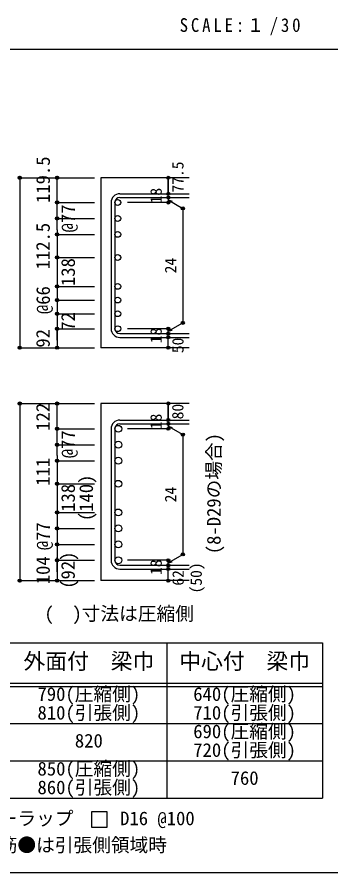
# Model space of a CAD drawing. Units: millimetres at full size, sheet at 1:30; details may follow other scales. Extents: x -5973 to 5954, y -4195 to 4201.
# Drawn here: x 2140 to 3650, y -4195 to -67 of the extents above; entities that cross this region are included whole.
import ezdxf
from ezdxf.enums import TextEntityAlignment as Align

# ---------------------------------------------------------------- set-up
doc = ezdxf.new("R2010")
doc.units = ezdxf.units.MM
doc.header["$LTSCALE"] = 30
doc.header["$PDMODE"] = 32
doc.header["$PDSIZE"] = 15
for name, color, linetype in [('0-1_躯体線', 2, 'Continuous'), ('0-5_基礎梁筋', 7, 'Continuous'), ('0-6_スタラップ筋', 7, 'Continuous'), ('0-7_文字', 4, 'Continuous'), ('0-D_寸法', 4, 'Continuous'), ('6-7_文字', 7, 'Continuous'), ('6-E_枠', 7, 'Continuous'), ('F-0_枠', 6, 'Continuous')]:
    doc.layers.add(name, color=color, linetype=linetype)
doc.styles.add('ＭＳ ゴシック', font='')
doc.styles.get('ＭＳ ゴシック').set_extended_font_data('MS Gothic')

msp = doc.modelspace()

# ---------------------------------------------------------------- linework, layer by layer
at = {"layer": '0-1_躯体線'}
for p, q in [((2967.44, -842.16), (2542.44, -842.16)), ((2542.44, -842.16), (2542.44, -1662.16)), ((2967.44, -1662.16), (2542.44, -1662.16)), ((2967.44, -1931.22), (2542.44, -1931.22)), ((2542.44, -1931.22), (2542.44, -2785.22)), ((2967.44, -2785.22), (2542.44, -2785.22))]:
    msp.add_line(p, q, dxfattribs=at)
at = {"layer": '0-5_基礎梁筋', "color": 3}
for centre, radius in [((2624.44, -961.36), 14), ((2624.44, -1038.36), 14), ((2624.44, -1115.36), 14), ((2624.44, -1226.66), 14), ((2624.44, -1366.16), 14), ((2624.44, -1432.16), 14), ((2624.44, -1498.16), 14), ((2624.44, -1570.16), 14), ((2626.94, -2052.92), 16.5), ((2626.94, -2129.92), 16.5), ((2626.94, -2206.92), 16.5), ((2626.94, -2318.22), 16.5), ((2626.94, -2456.52), 16.5), ((2626.94, -2533.52), 16.5), ((2626.94, -2610.52), 16.5), ((2626.94, -2687.52), 16.5)]:
    msp.add_circle(centre, radius, dxfattribs=at)
at = {"layer": '0-6_スタラップ筋'}
for p, q in [((2634.44, -919.36), (2967.44, -919.36)), ((2634.44, -937.36), (2967.44, -937.36)), ((2592.44, -961.36), (2592.44, -1570.16)), ((2610.44, -961.36), (2610.44, -1570.16)), ((2634.44, -1594.16), (2967.44, -1594.16)), ((2634.44, -1612.16), (2967.44, -1612.16)), ((2634.44, -2010.92), (2967.44, -2010.92)), ((2592.44, -2052.92), (2592.44, -2687.52)), ((2610.44, -2052.92), (2610.44, -2687.52)), ((2634.44, -2028.92), (2967.44, -2028.92)), ((2634.44, -2711.52), (2967.44, -2711.52)), ((2634.44, -2729.52), (2967.44, -2729.52))]:
    msp.add_line(p, q, dxfattribs=at)
for centre, radius, start, end in [((2634.44, -961.36), 42, 90, 180), ((2634.44, -961.36), 24, 90, 180), ((2634.44, -1570.16), 42, 180, 270), ((2634.44, -1570.16), 24, 180, 270), ((2634.44, -2052.92), 42, 90, 180), ((2634.44, -2052.92), 24, 90, 180), ((2634.44, -2687.52), 42, 180, 270), ((2634.44, -2687.52), 24, 180, 270)]:
    msp.add_arc(centre, radius, start, end, dxfattribs=at)
at = {"layer": '0-D_寸法'}
for p, q in [((2152.44, -842.16), (2332.44, -842.16)), ((2152.44, -842.16), (2332.44, -842.16)), ((2152.44, -842.16), (2152.44, -1662.16)), ((2332.44, -842.16), (2512.44, -842.16)), ((2332.44, -842.16), (2512.44, -842.16)), ((2332.44, -1093.36), (2332.44, -842.16)), ((2867.44, -919.36), (2867.44, -842.16)), ((2867.44, -842.16), (2867.44, -919.36)), ((2867.44, -937.36), (2867.44, -919.36)), ((2867.44, -937.36), (2867.44, -961.36)), ((2867.44, -949.36), (2937.5, -989.81)), ((2867.44, -949.36), (2886.76, -954.54)), ((2332.44, -961.36), (2512.44, -961.36)), ((2332.44, -961.36), (2512.44, -961.36)), ((2867.44, -961.36), (2671.35, -961.36)), ((2937.5, -989.81), (2937.5, -1541.71)), ((2332.44, -1038.36), (2512.44, -1038.36)), ((2332.44, -1038.36), (2512.44, -1038.36)), ((2332.44, -1093.36), (2332.44, -1662.16)), ((2332.44, -1115.36), (2512.44, -1115.36)), ((2332.44, -1115.36), (2512.44, -1115.36)), ((2332.44, -1226.66), (2512.44, -1226.66)), ((2332.44, -1366.16), (2512.44, -1366.16)), ((2332.44, -1432.16), (2512.44, -1432.16)), ((2332.44, -1498.16), (2512.44, -1498.16)), ((2867.44, -1582.16), (2937.5, -1541.71)), ((2332.44, -1570.16), (2512.44, -1570.16)), ((2332.44, -1626.13), (2332.44, -1570.16)), ((2867.44, -1570.16), (2671.35, -1570.16)), ((2867.44, -1594.16), (2867.44, -1570.16)), ((2867.44, -1582.16), (2886.76, -1576.99)), ((2867.44, -1612.16), (2867.44, -1594.16)), ((2867.44, -1662.16), (2867.44, -1612.16)), ((2152.44, -1662.16), (2332.44, -1662.16)), ((2332.44, -1662.16), (2512.44, -1662.16)), ((2152.44, -1931.22), (2332.44, -1931.22)), ((2152.44, -1931.22), (2332.44, -1931.22)), ((2152.44, -1931.22), (2152.44, -2785.22)), ((2332.44, -1931.22), (2512.44, -1931.22)), ((2332.44, -1931.22), (2512.44, -1931.22)), ((2332.44, -2182.42), (2332.44, -1931.22)), ((2867.44, -2010.92), (2867.44, -1931.22)), ((2867.44, -1931.22), (2867.44, -2010.92)), ((2867.44, -2028.92), (2867.44, -2010.92)), ((2332.44, -2052.92), (2512.44, -2052.92)), ((2332.44, -2052.92), (2512.44, -2052.92)), ((2867.44, -2052.92), (2671.35, -2052.92)), ((2867.44, -2028.92), (2867.44, -2052.92)), ((2867.44, -2040.92), (2937.5, -2081.36)), ((2867.44, -2040.92), (2886.76, -2046.09)), ((2937.5, -2081.36), (2937.5, -2659.07)), ((2332.44, -2129.92), (2512.44, -2129.92)), ((2332.44, -2182.42), (2332.44, -2785.22)), ((2332.44, -2206.92), (2512.44, -2206.92)), ((2332.44, -2318.22), (2512.44, -2318.22)), ((2332.44, -2456.52), (2512.44, -2456.52)), ((2332.44, -2533.52), (2512.44, -2533.52)), ((2332.44, -2610.52), (2512.44, -2610.52)), ((2332.44, -2743.49), (2332.44, -2674.02)), ((2867.44, -2699.52), (2937.5, -2659.07)), ((2332.44, -2687.52), (2512.44, -2687.52)), ((2867.44, -2687.52), (2671.35, -2687.52)), ((2867.44, -2711.52), (2867.44, -2687.52)), ((2867.44, -2699.52), (2886.76, -2694.35)), ((2867.44, -2729.52), (2867.44, -2711.52)), ((2867.44, -2785.22), (2867.44, -2729.52)), ((2152.44, -2785.22), (2332.44, -2785.22)), ((2332.44, -2785.22), (2512.44, -2785.22))]:
    msp.add_line(p, q, dxfattribs=at)
for centre, radius in [((2152.44, -842.16), 8), ((2152.44, -842.16), 7.2), ((2152.44, -842.16), 6.4), ((2152.44, -842.16), 5.6), ((2152.44, -842.16), 4.8), ((2152.44, -842.16), 4), ((2152.44, -842.16), 3.2), ((2152.44, -842.16), 2.4), ((2152.44, -842.16), 1.6), ((2152.44, -842.16), 0.8), ((2332.44, -842.16), 8), ((2332.44, -842.16), 7.2), ((2332.44, -842.16), 6.4), ((2332.44, -842.16), 5.6), ((2332.44, -842.16), 4.8), ((2332.44, -842.16), 4), ((2332.44, -842.16), 3.2), ((2332.44, -842.16), 2.4), ((2332.44, -842.16), 1.6), ((2332.44, -842.16), 0.8), ((2867.44, -842.16), 4), ((2867.44, -842.16), 3.6), ((2867.44, -842.16), 3.2), ((2867.44, -842.16), 2.8), ((2867.44, -842.16), 2.4), ((2867.44, -842.16), 2), ((2867.44, -842.16), 1.6), ((2867.44, -842.16), 1.2), ((2867.44, -842.16), 0.8), ((2867.44, -842.16), 0.4), ((2867.44, -919.36), 4), ((2867.44, -937.36), 4), ((2867.44, -919.36), 3.6), ((2867.44, -937.36), 3.6), ((2867.44, -919.36), 3.2), ((2867.44, -937.36), 3.2), ((2867.44, -919.36), 2.8), ((2867.44, -937.36), 2.8), ((2867.44, -919.36), 2.4), ((2867.44, -937.36), 2.4), ((2867.44, -919.36), 2), ((2867.44, -937.36), 2), ((2867.44, -919.36), 1.6), ((2867.44, -937.36), 1.6), ((2867.44, -919.36), 1.2), ((2867.44, -937.36), 1.2), ((2867.44, -919.36), 0.8), ((2867.44, -937.36), 0.8), ((2867.44, -919.36), 0.4), ((2867.44, -937.36), 0.4), ((2332.44, -961.36), 8), ((2332.44, -961.36), 7.2), ((2332.44, -961.36), 6.4), ((2332.44, -961.36), 5.6), ((2332.44, -961.36), 4.8), ((2332.44, -961.36), 4), ((2332.44, -961.36), 3.2), ((2332.44, -961.36), 2.4), ((2332.44, -961.36), 1.6), ((2332.44, -961.36), 0.8), ((2867.44, -961.36), 4), ((2867.44, -961.36), 3.6), ((2867.44, -961.36), 3.2), ((2867.44, -961.36), 2.8), ((2867.44, -961.36), 2.4), ((2867.44, -961.36), 2), ((2867.44, -961.36), 1.6), ((2867.44, -961.36), 1.2), ((2867.44, -961.36), 0.8), ((2867.44, -961.36), 0.4), ((2937.5, -989.81), 4), ((2937.5, -989.81), 3.6), ((2937.5, -989.81), 3.2), ((2937.5, -989.81), 2.8), ((2937.5, -989.81), 2.4), ((2937.5, -989.81), 2), ((2937.5, -989.81), 1.6), ((2937.5, -989.81), 1.2), ((2937.5, -989.81), 0.8), ((2937.5, -989.81), 0.4), ((2332.44, -1038.36), 8), ((2332.44, -1038.36), 7.2), ((2332.44, -1038.36), 6.4), ((2332.44, -1038.36), 5.6), ((2332.44, -1038.36), 4.8), ((2332.44, -1038.36), 4), ((2332.44, -1038.36), 3.2), ((2332.44, -1038.36), 2.4), ((2332.44, -1038.36), 1.6), ((2332.44, -1038.36), 0.8), ((2332.44, -1115.36), 8), ((2332.44, -1115.36), 7.2), ((2332.44, -1115.36), 6.4), ((2332.44, -1115.36), 5.6), ((2332.44, -1115.36), 4.8), ((2332.44, -1115.36), 4), ((2332.44, -1115.36), 3.2), ((2332.44, -1115.36), 2.4), ((2332.44, -1115.36), 1.6), ((2332.44, -1115.36), 0.8), ((2332.44, -1226.66), 8), ((2332.44, -1226.66), 7.2), ((2332.44, -1226.66), 6.4), ((2332.44, -1226.66), 5.6), ((2332.44, -1226.66), 4.8), ((2332.44, -1226.66), 4), ((2332.44, -1226.66), 3.2), ((2332.44, -1226.66), 2.4), ((2332.44, -1226.66), 1.6), ((2332.44, -1226.66), 0.8), ((2332.44, -1366.16), 8), ((2332.44, -1366.16), 7.2), ((2332.44, -1366.16), 6.4), ((2332.44, -1366.16), 5.6), ((2332.44, -1366.16), 4.8), ((2332.44, -1366.16), 4), ((2332.44, -1366.16), 3.2), ((2332.44, -1366.16), 2.4), ((2332.44, -1366.16), 1.6), ((2332.44, -1366.16), 0.8), ((2332.44, -1432.16), 8), ((2332.44, -1432.16), 7.2), ((2332.44, -1432.16), 6.4), ((2332.44, -1432.16), 5.6), ((2332.44, -1432.16), 4.8), ((2332.44, -1432.16), 4), ((2332.44, -1432.16), 3.2), ((2332.44, -1432.16), 2.4), ((2332.44, -1432.16), 1.6), ((2332.44, -1432.16), 0.8), ((2332.44, -1498.16), 8), ((2332.44, -1498.16), 7.2), ((2332.44, -1498.16), 6.4), ((2332.44, -1498.16), 5.6), ((2332.44, -1498.16), 4.8), ((2332.44, -1498.16), 4), ((2332.44, -1498.16), 3.2), ((2332.44, -1498.16), 2.4), ((2332.44, -1498.16), 1.6), ((2332.44, -1498.16), 0.8), ((2332.44, -1570.16), 8), ((2332.44, -1570.16), 7.2), ((2332.44, -1570.16), 6.4), ((2332.44, -1570.16), 5.6), ((2332.44, -1570.16), 4.8), ((2332.44, -1570.16), 4), ((2332.44, -1570.16), 3.2), ((2332.44, -1570.16), 2.4), ((2332.44, -1570.16), 1.6), ((2867.44, -1570.16), 4), ((2867.44, -1570.16), 3.6), ((2867.44, -1570.16), 3.2), ((2867.44, -1570.16), 2.8), ((2867.44, -1570.16), 2.4), ((2867.44, -1570.16), 2), ((2867.44, -1570.16), 1.6), ((2937.5, -1541.71), 4), ((2937.5, -1541.71), 3.6), ((2937.5, -1541.71), 3.2), ((2937.5, -1541.71), 2.8), ((2937.5, -1541.71), 2.4), ((2937.5, -1541.71), 2), ((2937.5, -1541.71), 1.6), ((2937.5, -1541.71), 1.2), ((2937.5, -1541.71), 0.8), ((2937.5, -1541.71), 0.4), ((2332.44, -1570.16), 0.8), ((2867.44, -1594.16), 4), ((2867.44, -1612.16), 4), ((2867.44, -1594.16), 3.6), ((2867.44, -1612.16), 3.6), ((2867.44, -1594.16), 3.2), ((2867.44, -1612.16), 3.2), ((2867.44, -1594.16), 2.8), ((2867.44, -1612.16), 2.8), ((2867.44, -1594.16), 2.4), ((2867.44, -1612.16), 2.4), ((2867.44, -1594.16), 2), ((2867.44, -1594.16), 1.6), ((2867.44, -1570.16), 1.2), ((2867.44, -1594.16), 1.2), ((2867.44, -1570.16), 0.8), ((2867.44, -1594.16), 0.8), ((2867.44, -1570.16), 0.4), ((2867.44, -1594.16), 0.4), ((2867.44, -1612.16), 2), ((2867.44, -1612.16), 1.6), ((2867.44, -1612.16), 1.2), ((2867.44, -1612.16), 0.8), ((2867.44, -1612.16), 0.4), ((2152.44, -1662.16), 7.2), ((2152.44, -1662.16), 6.4), ((2152.44, -1662.16), 5.6), ((2152.44, -1662.16), 4.8), ((2152.44, -1662.16), 4), ((2152.44, -1662.16), 3.2), ((2152.44, -1662.16), 2.4), ((2152.44, -1662.16), 1.6), ((2152.44, -1662.16), 0.8), ((2332.44, -1662.16), 7.2), ((2332.44, -1662.16), 6.4), ((2332.44, -1662.16), 5.6), ((2332.44, -1662.16), 4.8), ((2332.44, -1662.16), 4), ((2332.44, -1662.16), 3.2), ((2332.44, -1662.16), 2.4), ((2332.44, -1662.16), 1.6), ((2332.44, -1662.16), 0.8), ((2867.44, -1662.16), 4), ((2867.44, -1662.16), 3.6), ((2867.44, -1662.16), 3.2), ((2867.44, -1662.16), 2.8), ((2867.44, -1662.16), 2.4), ((2867.44, -1662.16), 2), ((2867.44, -1662.16), 1.6), ((2867.44, -1662.16), 1.2), ((2867.44, -1662.16), 0.8), ((2867.44, -1662.16), 0.4), ((2152.44, -1931.22), 8), ((2152.44, -1931.22), 7.2), ((2152.44, -1931.22), 6.4), ((2152.44, -1931.22), 5.6), ((2152.44, -1931.22), 4.8), ((2152.44, -1931.22), 4), ((2152.44, -1931.22), 3.2), ((2152.44, -1931.22), 2.4), ((2152.44, -1931.22), 1.6), ((2152.44, -1931.22), 0.8), ((2332.44, -1931.22), 8), ((2332.44, -1931.22), 7.2), ((2332.44, -1931.22), 6.4), ((2332.44, -1931.22), 5.6), ((2332.44, -1931.22), 4.8), ((2332.44, -1931.22), 4), ((2332.44, -1931.22), 3.2), ((2332.44, -1931.22), 2.4), ((2332.44, -1931.22), 1.6), ((2332.44, -1931.22), 0.8), ((2867.44, -1931.22), 4), ((2867.44, -1931.22), 3.6), ((2867.44, -1931.22), 3.2), ((2867.44, -1931.22), 2.8), ((2867.44, -1931.22), 2.4), ((2867.44, -1931.22), 2), ((2867.44, -1931.22), 1.6), ((2867.44, -1931.22), 1.2), ((2867.44, -1931.22), 0.8), ((2867.44, -1931.22), 0.4), ((2867.44, -2010.92), 4), ((2867.44, -2010.92), 3.6), ((2867.44, -2010.92), 3.2), ((2867.44, -2010.92), 2.8), ((2867.44, -2010.92), 2.4), ((2867.44, -2010.92), 2), ((2867.44, -2010.92), 1.6), ((2867.44, -2010.92), 1.2), ((2867.44, -2010.92), 0.8), ((2867.44, -2010.92), 0.4), ((2332.44, -2052.92), 8), ((2332.44, -2052.92), 7.2), ((2332.44, -2052.92), 6.4), ((2332.44, -2052.92), 5.6), ((2332.44, -2052.92), 4.8), ((2332.44, -2052.92), 4), ((2332.44, -2052.92), 3.2), ((2332.44, -2052.92), 2.4), ((2332.44, -2052.92), 1.6), ((2332.44, -2052.92), 0.8), ((2867.44, -2028.92), 4), ((2867.44, -2052.92), 4), ((2867.44, -2028.92), 3.6), ((2867.44, -2052.92), 3.6), ((2867.44, -2028.92), 3.2), ((2867.44, -2052.92), 3.2), ((2867.44, -2028.92), 2.8), ((2867.44, -2052.92), 2.8), ((2867.44, -2028.92), 2.4), ((2867.44, -2052.92), 2.4), ((2867.44, -2028.92), 2), ((2867.44, -2052.92), 2), ((2867.44, -2028.92), 1.6), ((2867.44, -2052.92), 1.6), ((2867.44, -2028.92), 1.2), ((2867.44, -2052.92), 1.2), ((2867.44, -2028.92), 0.8), ((2867.44, -2052.92), 0.8), ((2867.44, -2028.92), 0.4), ((2867.44, -2052.92), 0.4), ((2937.5, -2081.36), 4), ((2937.5, -2081.36), 3.6), ((2937.5, -2081.36), 3.2), ((2937.5, -2081.36), 2.8), ((2937.5, -2081.36), 2.4), ((2937.5, -2081.36), 2), ((2937.5, -2081.36), 1.6), ((2937.5, -2081.36), 1.2), ((2937.5, -2081.36), 0.8), ((2937.5, -2081.36), 0.4), ((2332.44, -2129.92), 8), ((2332.44, -2129.92), 7.2), ((2332.44, -2129.92), 6.4), ((2332.44, -2129.92), 5.6), ((2332.44, -2129.92), 4.8), ((2332.44, -2129.92), 4), ((2332.44, -2129.92), 3.2), ((2332.44, -2129.92), 2.4), ((2332.44, -2129.92), 1.6), ((2332.44, -2129.92), 0.8), ((2332.44, -2206.92), 8), ((2332.44, -2206.92), 7.2), ((2332.44, -2206.92), 6.4), ((2332.44, -2206.92), 5.6), ((2332.44, -2206.92), 4.8), ((2332.44, -2206.92), 4), ((2332.44, -2206.92), 3.2), ((2332.44, -2206.92), 2.4), ((2332.44, -2206.92), 1.6), ((2332.44, -2206.92), 0.8), ((2332.44, -2318.22), 8), ((2332.44, -2318.22), 7.2), ((2332.44, -2318.22), 6.4), ((2332.44, -2318.22), 5.6), ((2332.44, -2318.22), 4.8), ((2332.44, -2318.22), 4), ((2332.44, -2318.22), 3.2), ((2332.44, -2318.22), 2.4), ((2332.44, -2318.22), 1.6), ((2332.44, -2318.22), 0.8), ((2332.44, -2456.52), 8), ((2332.44, -2456.52), 7.2), ((2332.44, -2456.52), 6.4), ((2332.44, -2456.52), 5.6), ((2332.44, -2456.52), 4.8), ((2332.44, -2456.52), 4), ((2332.44, -2456.52), 3.2), ((2332.44, -2456.52), 2.4), ((2332.44, -2456.52), 1.6), ((2332.44, -2456.52), 0.8), ((2332.44, -2533.52), 8), ((2332.44, -2533.52), 7.2), ((2332.44, -2533.52), 6.4), ((2332.44, -2533.52), 5.6), ((2332.44, -2533.52), 4.8), ((2332.44, -2533.52), 4), ((2332.44, -2533.52), 3.2), ((2332.44, -2533.52), 2.4), ((2332.44, -2533.52), 1.6), ((2332.44, -2533.52), 0.8), ((2332.44, -2610.52), 8), ((2332.44, -2610.52), 7.2), ((2332.44, -2610.52), 6.4), ((2332.44, -2610.52), 5.6), ((2332.44, -2610.52), 4.8), ((2332.44, -2610.52), 4), ((2332.44, -2610.52), 3.2), ((2332.44, -2610.52), 2.4), ((2332.44, -2610.52), 1.6), ((2332.44, -2610.52), 0.8), ((2332.44, -2687.52), 8), ((2332.44, -2687.52), 7.2), ((2332.44, -2687.52), 6.4), ((2332.44, -2687.52), 5.6), ((2332.44, -2687.52), 4.8), ((2937.5, -2659.07), 4), ((2937.5, -2659.07), 3.6), ((2937.5, -2659.07), 3.2), ((2937.5, -2659.07), 2.8), ((2937.5, -2659.07), 2.4), ((2937.5, -2659.07), 2), ((2937.5, -2659.07), 1.6), ((2937.5, -2659.07), 1.2), ((2937.5, -2659.07), 0.8), ((2937.5, -2659.07), 0.4), ((2332.44, -2687.52), 4), ((2332.44, -2687.52), 3.2), ((2332.44, -2687.52), 2.4), ((2332.44, -2687.52), 1.6), ((2332.44, -2687.52), 0.8), ((2867.44, -2687.52), 4), ((2867.44, -2711.52), 4), ((2867.44, -2687.52), 3.6), ((2867.44, -2711.52), 3.6), ((2867.44, -2687.52), 3.2), ((2867.44, -2711.52), 3.2), ((2867.44, -2687.52), 2.8), ((2867.44, -2711.52), 2.8), ((2867.44, -2687.52), 2.4), ((2867.44, -2711.52), 2.4), ((2867.44, -2687.52), 2), ((2867.44, -2711.52), 2), ((2867.44, -2687.52), 1.6), ((2867.44, -2711.52), 1.6), ((2867.44, -2687.52), 1.2), ((2867.44, -2711.52), 1.2), ((2867.44, -2687.52), 0.8), ((2867.44, -2711.52), 0.8), ((2867.44, -2687.52), 0.4), ((2867.44, -2711.52), 0.4), ((2867.44, -2729.52), 4), ((2867.44, -2729.52), 3.6), ((2867.44, -2729.52), 3.2), ((2867.44, -2729.52), 2.8), ((2867.44, -2729.52), 2.4), ((2867.44, -2729.52), 2), ((2867.44, -2729.52), 1.6), ((2867.44, -2729.52), 1.2), ((2867.44, -2729.52), 0.8), ((2867.44, -2729.52), 0.4), ((2152.44, -2785.22), 7.2), ((2152.44, -2785.22), 6.4), ((2152.44, -2785.22), 5.6), ((2152.44, -2785.22), 4.8), ((2152.44, -2785.22), 4), ((2152.44, -2785.22), 3.2), ((2152.44, -2785.22), 2.4), ((2152.44, -2785.22), 1.6), ((2152.44, -2785.22), 0.8), ((2332.44, -2785.22), 7.2), ((2332.44, -2785.22), 6.4), ((2332.44, -2785.22), 5.6), ((2332.44, -2785.22), 4.8), ((2332.44, -2785.22), 4), ((2332.44, -2785.22), 3.2), ((2332.44, -2785.22), 2.4), ((2332.44, -2785.22), 1.6), ((2332.44, -2785.22), 0.8), ((2867.44, -2785.22), 4), ((2867.44, -2785.22), 3.6), ((2867.44, -2785.22), 3.2), ((2867.44, -2785.22), 2.8), ((2867.44, -2785.22), 2.4), ((2867.44, -2785.22), 2), ((2867.44, -2785.22), 1.6), ((2867.44, -2785.22), 1.2), ((2867.44, -2785.22), 0.8), ((2867.44, -2785.22), 0.4)]:
    msp.add_circle(centre, radius, dxfattribs=at)
at = {"layer": '0-D_寸法', "color": 7}
for p in [(2152.44, -842.16), (2152.44, -842.16), (2332.44, -842.16), (2867.44, -842.16), (2867.44, -919.36), (2867.44, -937.36), (2332.44, -961.36), (2867.44, -961.36), (2937.5, -989.81), (2332.44, -1038.36), (2332.44, -1115.36), (2332.44, -1226.66), (2332.44, -1226.66), (2332.44, -1366.16), (2332.44, -1366.16), (2332.44, -1432.16), (2332.44, -1432.16), (2332.44, -1498.16), (2332.44, -1498.16), (2332.44, -1570.16), (2332.44, -1570.16), (2867.44, -1570.16), (2937.5, -1541.71), (2867.44, -1594.16), (2867.44, -1612.16), (2152.44, -1662.16), (2152.44, -1662.16), (2332.44, -1662.16), (2867.44, -1662.16), (2152.44, -1931.22), (2152.44, -1931.22), (2332.44, -1931.22), (2867.44, -1931.22), (2867.44, -2010.92), (2867.44, -2028.92), (2332.44, -2052.92), (2867.44, -2052.92), (2937.5, -2081.36), (2332.44, -2129.92), (2332.44, -2129.92), (2332.44, -2206.92), (2332.44, -2206.92), (2332.44, -2318.22), (2332.44, -2318.22), (2332.44, -2456.52), (2332.44, -2456.52), (2332.44, -2533.52), (2332.44, -2533.52), (2332.44, -2610.52), (2332.44, -2610.52), (2332.44, -2687.52), (2332.44, -2687.52), (2867.44, -2687.52), (2937.5, -2659.07), (2867.44, -2711.52), (2867.44, -2729.52), (2152.44, -2785.22), (2152.44, -2785.22), (2332.44, -2785.22), (2867.44, -2785.22)]:
    msp.add_point(p, dxfattribs=at)
at = {"layer": '6-7_文字'}
msp.add_lwpolyline([(2497.88, -3974.97), (2572.88, -3974.97), (2572.88, -3899.97), (2497.88, -3899.97)], close=True, dxfattribs=at)
at = {"layer": '6-E_枠', "color": 3}
for p, q in [((1447.71, -3085.43), (3610.24, -3085.43)), ((3610.24, -3085.43), (3610.24, -3835.43)), ((1447.71, -3835.43), (3610.24, -3835.43))]:
    msp.add_line(p, q, dxfattribs=at)
at = {"layer": '6-E_枠'}
for p, q in [((2860.24, -3085.43), (2860.24, -3835.43)), ((1447.71, -3280.43), (3610.24, -3280.43)), ((1447.71, -3295.43), (3610.24, -3295.43)), ((1447.71, -3475.43), (3610.24, -3475.43)), ((1447.71, -3655.43), (3610.24, -3655.43))]:
    msp.add_line(p, q, dxfattribs=at)
at = {"layer": 'F-0_枠', "color": 2}
msp.add_line((-5972.88, -222.05), (3723.6, -222.05), dxfattribs=at)
at = {"layer": 'F-0_枠'}
msp.add_line((5954.1, -4195.24), (-5972.88, -4195.24), dxfattribs=at)

# ---------------------------------------------------------------- texts
at = {"layer": '0-7_文字', "color": 7, "style": 'ＭＳ ゴシック'}
msp.add_text('(8-D29の場合)', height=65.98, rotation=90, dxfattribs=at).set_placement((3139.32, -2657.86), align=Align.BOTTOM_LEFT)
at = {"layer": '0-7_文字', "style": 'ＭＳ ゴシック'}
msp.add_text('(  )寸法は圧縮側', height=65.98, dxfattribs=at).set_placement((2271.3, -2997.4), align=Align.BOTTOM_LEFT)
at = {"layer": '0-D_寸法', "style": 'ＭＳ ゴシック'}
for s, height, p in [('119.5', 65.98, (2317.32, -963.87)), ('77.5', 54.99, (2957.44, -913.36)), ('18', 54.99, (2852.44, -965.86)), ('@77', 65.98, (2437.44, -1105.86)), ('112.5', 65.98, (2316.66, -1283.97)), ('138', 65.98, (2437.69, -1364.44)), ('24', 54.99, (2922.5, -1303.26)), ('@66', 65.98, (2317.44, -1499.66)), ('72', 65.98, (2437.57, -1579.77)), ('92', 65.98, (2316.75, -1661.45)), ('18', 54.99, (2852.44, -1640.66)), ('50', 54.99, (2957.57, -1688.28)), ('122', 65.98, (2316.7, -2062.66)), ('80', 54.99, (2956.79, -2007.44)), ('18', 54.99, (2852.44, -2054.92)), ('@77', 65.98, (2437.44, -2194.92)), ('111', 65.98, (2316.66, -2328.03)), ('(140)', 65.98, (2524.75, -2498.49)), ('138', 65.98, (2437.69, -2453.49)), ('24', 54.99, (2922.5, -2407.72)), ('@77', 65.98, (2317.76, -2638.46)), ('104', 65.98, (2316.94, -2802.88)), ('(92)', 65.98, (2437.27, -2824.7)), ('18', 54.99, (2852.44, -2758.02)), ('(50)', 54.99, (3045.42, -2847.11)), ('62', 54.99, (2958.36, -2809.61))]:
    msp.add_text(s, height=height, rotation=90, dxfattribs=at).set_placement(p, align=Align.BOTTOM_LEFT)
at = {"layer": '6-7_文字', "color": 2, "style": 'ＭＳ ゴシック'}
for s, p in [('外面付\u3000梁巾', (2170.24, -3235.43)), ('中心付\u3000梁巾', (2920.24, -3235.43))]:
    msp.add_text(s, height=76.98, dxfattribs=at).set_placement(p, align=Align.BOTTOM_LEFT)
at = {"layer": '6-7_文字', "style": 'ＭＳ ゴシック'}
for s, p in [('790(圧縮側)', (2237.74, -3385.43)), ('640(圧縮側)', (2987.74, -3385.43)), ('810(引張側)', (2237.74, -3475.43)), ('710(引張側)', (2987.74, -3475.43)), ('690(圧縮側)', (2987.74, -3565.43)), ('820', (2417.74, -3610.43)), ('720(引張側)', (2987.74, -3655.43)), ('850(圧縮側)', (2237.74, -3745.43)), ('760', (3167.74, -3790.43)), ('860(引張側)', (2237.74, -3835.43)), ('※ 基礎梁スターラップ     D16 @100', (1466.27, -3985.01)), ('※ 柱型立上り筋●は引張側領域時', (1466.27, -4113.51))]:
    msp.add_text(s, height=65.98, dxfattribs=at).set_placement(p, align=Align.BOTTOM_LEFT)
at = {"layer": '6-7_文字', "color": 2, "insert": (2922.26, -154.55), "char_height": 65.98, "attachment_point": 7, "style": 'ＭＳ ゴシック'}
msp.add_mtext('\\T1.34;\\W0.9;SCALE:１/30', dxfattribs=at)

doc.saveas('drawing.dxf')
